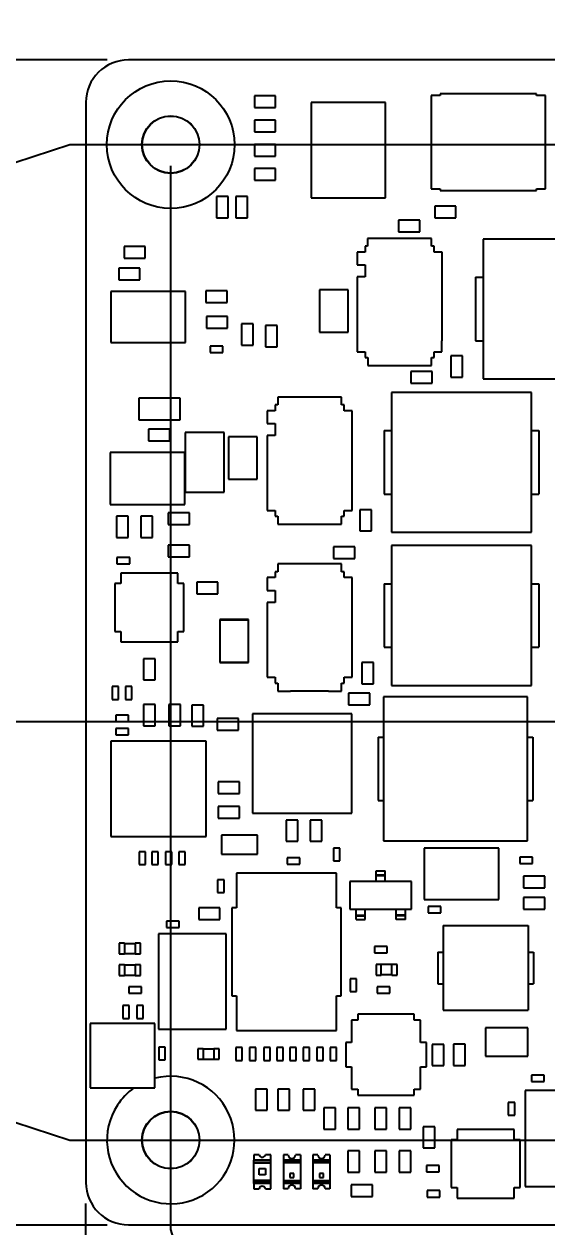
# Model space of a CAD drawing. Header units: millimetres. Extents: x 0 to 895, y 0 to 297.
# Drawn here: x 45.7 to 70.4, y 198.1 to 254.9 of the extents above; entities that cross this region are included whole.
import ezdxf

# ---------------------------------------------------------------- set-up
doc = ezdxf.new("R2010")
doc.units = ezdxf.units.MM
doc.layers.add('0-ADVANTECH-FORM', color=5, linetype='Continuous')
doc.styles.add('SLDTEXTSTYLE0', font='GOTHIC.TTF', dxfattribs={"width": 0.913})
doc.dimstyles.new('SLDDIMSTYLE0', dxfattribs={"dimtxt": 3.5, "dimasz": 3.302, "dimexe": 0, "dimexo": 0.0625, "dimgap": 0.875, "dimtad": 0, "dimtih": 1, "dimtoh": 1, "dimdec": 0, "dimrnd": 1e-09, "dimdsep": 46, "dimtxsty": 'SLDTEXTSTYLE0', "dimblk1": 'NONE', "dimblk2": 'NONE', "dimsah": 1, "dimcen": 0.09, "dimadec": 0, "dimazin": 2, "dimtfac": 1, "dimtdec": 0, "dimtofl": 0, "dimtmove": 0, "dimatfit": 3, "dimldrblk": 'NONE', "dimfxl": 1, "dimfrac": 2, "dimtolj": 1, "dimtzin": 12, "dimarcsym": 0})
doc.dimstyles.new('SLDDIMSTYLE1', dxfattribs={"dimtxt": 3.5, "dimasz": 3.302, "dimexe": 0, "dimexo": 0.0625, "dimgap": 0.875, "dimtad": 0, "dimtih": 1, "dimtoh": 1, "dimrnd": 1e-09, "dimzin": 12, "dimdsep": 46, "dimtxsty": 'SLDTEXTSTYLE0', "dimblk1": 'NONE', "dimblk2": 'NONE', "dimsah": 1, "dimcen": 0.09, "dimadec": 0, "dimazin": 3, "dimtfac": 1, "dimtofl": 0, "dimtmove": 0, "dimatfit": 3, "dimldrblk": 'NONE', "dimfxl": 1, "dimfrac": 2, "dimtolj": 1, "dimtzin": 12, "dimarcsym": 0})

# ---------------------------------------------------------------- blocks, each defined once
blk = doc.blocks.new('_D')
at = {"layer": '0-ADVANTECH-FORM', "transparency": 16777216}
for p, q in [((48.618, 197.976), (48.618, 199.204)), ((48.618, 192.976), (48.618, 197.976)), ((48.618, 192.976), (48.618, 187.976))]:
    blk.add_line(p, q, dxfattribs=at)
at = {"layer": '0-ADVANTECH-FORM', "transparency": 16777216, "insert": (46.926, 185.39), "char_height": 3.5, "attachment_point": 1, "rotation": 90, "style": 'SLDTEXTSTYLE0'}
blk.add_mtext('0', dxfattribs=at)
blk = doc.blocks.new('_NONE')
blk = doc.blocks.new('_D_1')
at = {"layer": '0-ADVANTECH-FORM', "transparency": 16777216}
for p, q in [((52.618, 197.976), (52.618, 248.204)), ((54.23, 192.976), (52.618, 197.976)), ((54.23, 192.976), (54.23, 187.976))]:
    blk.add_line(p, q, dxfattribs=at)
at = {"layer": '0-ADVANTECH-FORM', "transparency": 16777216, "insert": (52.538, 185.39), "char_height": 3.5, "attachment_point": 1, "rotation": 90, "style": 'SLDTEXTSTYLE0'}
blk.add_mtext('4', dxfattribs=at)
blk = doc.blocks.new('_D_2')
at = {"layer": '0-ADVANTECH-FORM', "transparency": 16777216}
blk.add_line((94.768, 208.458), (94.768, 187.976), dxfattribs=at)
at = {"layer": '0-ADVANTECH-FORM', "transparency": 16777216, "insert": (93.076, 176.339), "char_height": 3.5, "attachment_point": 1, "rotation": 90, "style": 'SLDTEXTSTYLE0'}
blk.add_mtext('46.15', dxfattribs=at)
blk = doc.blocks.new('_D_3')
at = {"layer": '0-ADVANTECH-FORM', "transparency": 16777216}
for p, q in [((128.618, 197.976), (128.618, 248.204)), ((127.007, 192.976), (128.618, 197.976)), ((127.007, 192.976), (127.007, 187.976))]:
    blk.add_line(p, q, dxfattribs=at)
at = {"layer": '0-ADVANTECH-FORM', "transparency": 16777216, "insert": (125.314, 182.804), "char_height": 3.5, "attachment_point": 1, "rotation": 90, "style": 'SLDTEXTSTYLE0'}
blk.add_mtext('80', dxfattribs=at)
blk = doc.blocks.new('_D_4')
at = {"layer": '0-ADVANTECH-FORM', "transparency": 16777216}
blk.add_line((132.618, 199.204), (132.618, 187.976), dxfattribs=at)
at = {"layer": '0-ADVANTECH-FORM', "transparency": 16777216, "insert": (130.926, 182.804), "char_height": 3.5, "attachment_point": 1, "rotation": 90, "style": 'SLDTEXTSTYLE0'}
blk.add_mtext('84', dxfattribs=at)
blk = doc.blocks.new('_D_5')
at = {"layer": '0-ADVANTECH-FORM', "transparency": 16777216}
for p, q in [((42.853, 198.204), (37.853, 198.204)), ((42.853, 198.204), (47.853, 198.204)), ((47.853, 198.204), (49.618, 198.204))]:
    blk.add_line(p, q, dxfattribs=at)
at = {"layer": '0-ADVANTECH-FORM', "transparency": 16777216, "insert": (35.267, 199.897), "char_height": 3.5, "attachment_point": 1, "style": 'SLDTEXTSTYLE0'}
blk.add_mtext('0', dxfattribs=at)
blk = doc.blocks.new('_D_6')
at = {"layer": '0-ADVANTECH-FORM', "transparency": 16777216}
for p, q in [((42.853, 203.816), (37.853, 203.816)), ((42.853, 203.816), (47.853, 202.204)), ((47.853, 202.204), (127.618, 202.204))]:
    blk.add_line(p, q, dxfattribs=at)
at = {"layer": '0-ADVANTECH-FORM', "transparency": 16777216, "insert": (35.267, 205.509), "char_height": 3.5, "attachment_point": 1, "style": 'SLDTEXTSTYLE0'}
blk.add_mtext('4', dxfattribs=at)
blk = doc.blocks.new('_D_7')
at = {"layer": '0-ADVANTECH-FORM', "transparency": 16777216}
blk.add_line((71.018, 221.958), (37.853, 221.958), dxfattribs=at)
at = {"layer": '0-ADVANTECH-FORM', "transparency": 16777216, "insert": (26.215, 223.651), "char_height": 3.5, "attachment_point": 1, "style": 'SLDTEXTSTYLE0'}
blk.add_mtext('23.75', dxfattribs=at)
blk = doc.blocks.new('_D_8')
at = {"layer": '0-ADVANTECH-FORM', "transparency": 16777216}
for p, q in [((42.853, 247.593), (47.853, 249.204)), ((47.853, 249.204), (127.618, 249.204)), ((42.853, 247.593), (37.853, 247.593))]:
    blk.add_line(p, q, dxfattribs=at)
at = {"layer": '0-ADVANTECH-FORM', "transparency": 16777216, "insert": (32.681, 249.285), "char_height": 3.5, "attachment_point": 1, "style": 'SLDTEXTSTYLE0'}
blk.add_mtext('51', dxfattribs=at)
blk = doc.blocks.new('_D_9')
at = {"layer": '0-ADVANTECH-FORM', "transparency": 16777216}
blk.add_line((49.618, 253.204), (37.853, 253.204), dxfattribs=at)
at = {"layer": '0-ADVANTECH-FORM', "transparency": 16777216, "insert": (32.681, 254.897), "char_height": 3.5, "attachment_point": 1, "style": 'SLDTEXTSTYLE0'}
blk.add_mtext('55', dxfattribs=at)

msp = doc.modelspace()

# ---------------------------------------------------------------- linework, layer by layer
at = {"color": 7, "linetype": 'Continuous', "lineweight": 25}
for p, q in [((130.618, 253.204), (50.618, 253.204)), ((48.618, 251.204), (48.618, 200.204)), ((56.563, 251.502), (56.563, 250.951)), ((57.563, 251.502), (56.563, 251.502)), ((57.563, 250.951), (57.563, 251.502)), ((59.25, 251.19), (59.25, 246.691)), ((62.75, 251.19), (59.25, 251.19)), ((62.75, 246.691), (62.75, 251.19)), ((64.902, 251.519), (64.902, 247.124)), ((65.327, 251.519), (64.902, 251.519)), ((69.881, 251.599), (65.327, 251.599)), ((65.327, 251.599), (65.327, 251.519)), ((69.881, 251.519), (69.881, 251.599)), ((70.307, 251.519), (69.881, 251.519)), ((70.307, 247.124), (70.307, 251.519)), ((56.563, 250.951), (57.563, 250.951)), ((56.563, 250.359), (56.563, 249.808)), ((57.563, 250.359), (56.563, 250.359)), ((57.563, 249.808), (57.563, 250.359)), ((56.563, 249.808), (57.563, 249.808)), ((57.563, 249.216), (56.563, 249.216)), ((56.563, 249.216), (56.563, 248.665)), ((57.563, 248.665), (57.563, 249.216)), ((56.563, 248.665), (57.563, 248.665)), ((56.563, 248.073), (56.563, 247.522)), ((57.563, 248.073), (56.563, 248.073)), ((57.563, 247.522), (57.563, 248.073)), ((56.563, 247.522), (57.563, 247.522)), ((64.902, 247.124), (65.327, 247.124)), ((65.327, 247.124), (65.327, 247.044)), ((69.881, 247.124), (70.307, 247.124)), ((69.881, 247.044), (69.881, 247.124)), ((54.782, 246.748), (54.782, 245.748)), ((55.332, 246.748), (54.782, 246.748)), ((55.332, 245.748), (55.332, 246.748)), ((55.696, 246.748), (55.696, 245.748)), ((56.246, 246.748), (55.696, 246.748)), ((56.246, 245.748), (56.246, 246.748)), ((59.25, 246.691), (62.75, 246.691)), ((65.327, 247.044), (69.881, 247.044)), ((65.072, 246.295), (65.072, 245.744)), ((66.072, 246.295), (65.072, 246.295)), ((66.072, 245.744), (66.072, 246.295)), ((54.782, 245.748), (55.332, 245.748)), ((55.696, 245.748), (56.246, 245.748)), ((64.371, 245.634), (63.37, 245.634)), ((63.37, 245.634), (63.37, 245.084)), ((64.371, 245.084), (64.371, 245.634)), ((65.072, 245.744), (66.072, 245.744)), ((63.37, 245.084), (64.371, 245.084)), ((50.416, 244.39), (50.416, 243.839)), ((51.417, 244.39), (50.416, 244.39)), ((51.417, 243.839), (51.417, 244.39)), ((61.786, 244.405), (61.786, 244.131)), ((61.909, 244.405), (61.786, 244.405)), ((61.909, 244.775), (61.909, 244.405)), ((64.918, 244.775), (61.909, 244.775)), ((64.918, 244.405), (64.918, 244.775)), ((65.04, 244.405), (64.918, 244.405)), ((65.04, 244.131), (65.04, 244.405)), ((67.352, 244.747), (67.352, 238.147)), ((73.952, 244.747), (67.352, 244.747)), ((50.416, 243.839), (51.417, 243.839)), ((61.41, 244.131), (61.41, 243.525)), ((61.786, 244.131), (61.41, 244.131)), ((65.417, 244.131), (65.04, 244.131)), ((65.417, 243.584), (65.417, 244.131)), ((51.163, 243.374), (50.162, 243.374)), ((50.162, 243.374), (50.162, 242.823)), ((51.163, 242.823), (51.163, 243.374)), ((61.41, 243.525), (61.786, 243.525)), ((61.786, 243.525), (61.786, 242.958)), ((65.418, 243.583), (65.417, 243.584)), ((65.417, 243.403), (65.418, 243.405)), ((65.417, 239.947), (65.417, 243.403)), ((65.418, 243.405), (65.418, 243.583)), ((50.162, 242.823), (51.163, 242.823)), ((61.41, 242.958), (61.41, 239.947)), ((61.786, 242.958), (61.41, 242.958)), ((67.002, 242.947), (67.352, 242.947)), ((67.002, 242.947), (67.002, 239.947)), ((49.792, 242.268), (49.792, 239.865)), ((53.31, 242.268), (49.792, 242.268)), ((53.31, 239.865), (53.31, 242.268)), ((54.277, 242.307), (54.277, 241.757)), ((55.277, 242.307), (54.277, 242.307)), ((55.277, 241.757), (55.277, 242.307)), ((59.64, 242.346), (59.64, 240.346)), ((60.989, 242.346), (59.64, 242.346)), ((60.989, 240.346), (60.989, 242.346)), ((54.277, 241.757), (55.277, 241.757)), ((54.302, 241.088), (54.302, 240.537)), ((55.303, 241.088), (54.302, 241.088)), ((55.303, 240.537), (55.303, 241.088)), ((54.302, 240.537), (55.303, 240.537)), ((56.503, 240.736), (55.952, 240.736)), ((55.952, 240.736), (55.952, 239.736)), ((56.503, 239.736), (56.503, 240.736)), ((57.646, 240.66), (57.095, 240.66)), ((57.095, 240.66), (57.095, 239.66)), ((57.646, 239.66), (57.646, 240.66)), ((59.64, 240.346), (60.989, 240.346)), ((49.792, 239.865), (53.31, 239.865)), ((54.477, 239.693), (54.477, 239.392)), ((55.077, 239.693), (54.477, 239.693)), ((55.077, 239.392), (55.077, 239.693)), ((55.952, 239.736), (56.503, 239.736)), ((61.41, 239.947), (61.41, 239.947)), ((61.41, 239.947), (61.41, 239.424)), ((65.416, 239.947), (65.417, 239.947)), ((65.416, 239.424), (65.416, 239.947)), ((67.002, 239.947), (67.352, 239.947)), ((54.477, 239.392), (55.077, 239.392)), ((57.095, 239.66), (57.646, 239.66)), ((61.41, 239.424), (61.786, 239.424)), ((61.786, 239.424), (61.786, 239.151)), ((61.786, 239.151), (61.91, 239.151)), ((61.91, 239.151), (61.91, 238.774)), ((64.916, 239.151), (65.04, 239.151)), ((64.916, 238.774), (64.916, 239.151)), ((65.04, 239.424), (65.416, 239.424)), ((65.04, 239.151), (65.04, 239.424)), ((65.831, 239.23), (65.831, 238.23)), ((66.381, 239.23), (65.831, 239.23)), ((66.381, 238.23), (66.381, 239.23)), ((61.91, 238.774), (62.517, 238.774)), ((62.517, 238.774), (62.517, 238.78)), ((62.517, 238.78), (64.31, 238.78)), ((64.31, 238.78), (64.31, 238.774)), ((64.31, 238.774), (64.916, 238.774)), ((64.955, 238.497), (63.954, 238.497)), ((63.954, 238.497), (63.954, 237.947)), ((64.955, 237.947), (64.955, 238.497)), ((65.831, 238.23), (66.381, 238.23)), ((67.352, 238.147), (73.952, 238.147)), ((63.034, 237.508), (63.034, 230.908)), ((69.634, 237.508), (63.034, 237.508)), ((63.954, 237.947), (64.955, 237.947)), ((69.634, 230.908), (69.634, 237.508)), ((51.107, 237.231), (51.107, 236.215)), ((53.063, 237.231), (51.107, 237.231)), ((53.063, 236.215), (53.063, 237.231)), ((57.667, 236.912), (57.544, 236.912)), ((57.544, 236.912), (57.544, 236.638)), ((57.667, 237.282), (57.667, 236.912)), ((60.676, 237.282), (57.667, 237.282)), ((60.676, 236.912), (60.676, 237.282)), ((60.799, 236.912), (60.676, 236.912)), ((60.799, 236.638), (60.799, 236.912)), ((57.544, 236.638), (57.168, 236.638)), ((57.168, 236.638), (57.168, 236.032)), ((61.175, 236.638), (60.799, 236.638)), ((61.175, 236.091), (61.175, 236.638)), ((51.107, 236.215), (53.063, 236.215)), ((51.575, 235.776), (51.575, 235.226)), ((52.575, 235.776), (51.575, 235.776)), ((52.575, 235.226), (52.575, 235.776)), ((57.168, 236.032), (57.544, 236.032)), ((57.544, 236.032), (57.544, 235.465)), ((61.177, 236.09), (61.175, 236.091)), ((61.175, 235.91), (61.177, 235.912)), ((61.175, 232.454), (61.175, 235.91)), ((61.177, 235.912), (61.177, 236.09)), ((62.684, 235.708), (62.684, 232.708)), ((62.684, 235.708), (63.034, 235.708)), ((69.634, 235.708), (69.984, 235.708)), ((69.984, 235.708), (69.984, 232.708)), ((51.575, 235.226), (52.575, 235.226)), ((55.146, 235.618), (53.291, 235.618)), ((53.291, 235.618), (53.291, 232.799)), ((55.146, 232.799), (55.146, 235.618)), ((55.347, 235.412), (55.347, 233.412)), ((56.697, 235.412), (55.347, 235.412)), ((56.697, 233.412), (56.697, 235.412)), ((57.168, 235.465), (57.168, 232.454)), ((57.544, 235.465), (57.168, 235.465)), ((53.29, 234.674), (49.763, 234.674)), ((49.763, 234.674), (49.763, 232.219)), ((53.29, 232.219), (53.29, 234.674)), ((55.347, 233.412), (56.697, 233.412)), ((53.291, 232.799), (55.146, 232.799)), ((57.168, 232.454), (57.168, 232.454)), ((57.168, 232.454), (57.168, 231.931)), ((61.174, 232.454), (61.175, 232.454)), ((61.174, 231.931), (61.174, 232.454)), ((62.684, 232.708), (63.034, 232.708)), ((69.634, 232.708), (69.984, 232.708)), ((49.763, 232.219), (53.29, 232.219)), ((53.499, 231.817), (52.499, 231.817)), ((52.499, 231.817), (52.499, 231.266)), ((53.499, 231.266), (53.499, 231.817)), ((57.168, 231.931), (57.544, 231.931)), ((57.544, 231.931), (57.544, 231.658)), ((60.799, 231.931), (61.174, 231.931)), ((60.799, 231.658), (60.799, 231.931)), ((62.088, 231.965), (61.538, 231.965)), ((61.538, 231.965), (61.538, 230.965)), ((62.088, 230.965), (62.088, 231.965)), ((50.057, 231.661), (50.057, 230.66)), ((50.607, 231.661), (50.057, 231.661)), ((50.607, 230.66), (50.607, 231.661)), ((51.75, 231.661), (51.2, 231.661)), ((51.2, 231.661), (51.2, 230.66)), ((51.75, 230.66), (51.75, 231.661)), ((52.499, 231.266), (53.499, 231.266)), ((57.544, 231.658), (57.669, 231.658)), ((57.669, 231.658), (57.669, 231.281)), ((57.669, 231.281), (58.275, 231.281)), ((58.275, 231.281), (58.275, 231.287)), ((58.275, 231.287), (60.068, 231.287)), ((60.068, 231.287), (60.068, 231.281)), ((60.068, 231.281), (60.674, 231.281)), ((60.674, 231.658), (60.799, 231.658)), ((60.674, 231.281), (60.674, 231.658)), ((50.057, 230.66), (50.607, 230.66)), ((51.2, 230.66), (51.75, 230.66)), ((61.538, 230.965), (62.088, 230.965)), ((63.034, 230.908), (69.634, 230.908)), ((53.499, 230.293), (52.499, 230.293)), ((52.499, 230.293), (52.499, 229.742)), ((53.499, 229.742), (53.499, 230.293)), ((60.297, 230.216), (60.297, 229.666)), ((61.297, 230.216), (60.297, 230.216)), ((61.297, 229.666), (61.297, 230.216)), ((63.034, 230.269), (63.034, 223.669)), ((69.634, 230.269), (63.034, 230.269)), ((69.634, 223.669), (69.634, 230.269)), ((50.68, 229.713), (50.081, 229.713)), ((50.081, 229.713), (50.081, 229.413)), ((50.68, 229.413), (50.68, 229.713)), ((52.499, 229.742), (53.499, 229.742)), ((60.297, 229.666), (61.297, 229.666)), ((50.081, 229.413), (50.68, 229.413)), ((52.945, 228.971), (50.259, 228.971)), ((50.259, 228.971), (50.259, 228.477)), ((52.945, 228.477), (52.945, 228.971)), ((57.544, 229.038), (57.544, 228.764)), ((57.667, 229.038), (57.544, 229.038)), ((60.676, 229.408), (57.667, 229.408)), ((57.667, 229.408), (57.667, 229.038)), ((60.676, 229.038), (60.676, 229.408)), ((60.799, 229.038), (60.676, 229.038)), ((60.799, 228.764), (60.799, 229.038)), ((50.259, 228.477), (49.975, 228.477)), ((49.975, 228.477), (49.975, 226.223)), ((53.229, 228.477), (52.945, 228.477)), ((53.229, 226.223), (53.229, 228.477)), ((53.845, 228.54), (53.845, 227.99)), ((54.846, 228.54), (53.845, 228.54)), ((54.846, 227.99), (54.846, 228.54)), ((57.168, 228.764), (57.168, 228.158)), ((57.544, 228.764), (57.168, 228.764)), ((61.175, 228.764), (60.799, 228.764)), ((61.175, 228.217), (61.175, 228.764)), ((62.684, 228.469), (63.034, 228.469)), ((62.684, 228.469), (62.684, 225.469)), ((69.634, 228.469), (69.984, 228.469)), ((69.984, 228.469), (69.984, 225.469)), ((53.845, 227.99), (54.846, 227.99)), ((57.168, 228.158), (57.544, 228.158)), ((57.544, 228.158), (57.544, 227.591)), ((61.177, 228.216), (61.175, 228.217)), ((61.175, 228.036), (61.177, 228.038)), ((61.175, 224.58), (61.175, 228.036)), ((61.177, 228.038), (61.177, 228.216)), ((57.168, 227.591), (57.168, 224.58)), ((57.544, 227.591), (57.168, 227.591)), ((54.941, 226.776), (54.941, 224.776)), ((56.29, 226.776), (54.941, 226.776)), ((56.29, 226.75), (54.941, 226.75)), ((54.941, 226.75), (54.941, 224.75)), ((56.29, 224.776), (56.29, 226.776)), ((56.29, 224.75), (56.29, 226.75)), ((49.975, 226.223), (50.259, 226.223)), ((50.259, 226.223), (50.259, 225.729)), ((52.945, 226.223), (53.229, 226.223)), ((52.945, 225.729), (52.945, 226.223)), ((50.259, 225.729), (52.945, 225.729)), ((51.327, 224.93), (51.327, 223.929)), ((51.877, 224.93), (51.327, 224.93)), ((51.877, 223.929), (51.877, 224.93)), ((62.684, 225.469), (63.034, 225.469)), ((69.634, 225.469), (69.984, 225.469)), ((54.941, 224.776), (56.29, 224.776)), ((54.941, 224.75), (56.29, 224.75)), ((57.168, 224.58), (57.168, 224.58)), ((57.168, 224.58), (57.168, 224.057)), ((61.174, 224.58), (61.175, 224.58)), ((61.174, 224.057), (61.174, 224.58)), ((62.19, 224.752), (61.64, 224.752)), ((61.64, 224.752), (61.64, 223.752)), ((62.19, 223.752), (62.19, 224.752)), ((51.327, 223.929), (51.877, 223.929)), ((57.168, 224.057), (57.544, 224.057)), ((57.544, 224.057), (57.544, 223.784)), ((57.544, 223.784), (57.669, 223.784)), ((57.669, 223.784), (57.669, 223.407)), ((60.674, 223.407), (60.674, 223.784)), ((60.674, 223.784), (60.799, 223.784)), ((60.799, 223.784), (60.799, 224.057)), ((60.799, 224.057), (61.174, 224.057)), ((50.152, 223.612), (49.852, 223.612)), ((49.852, 223.612), (49.852, 223.012)), ((50.152, 223.012), (50.152, 223.612)), ((50.787, 223.612), (50.487, 223.612)), ((50.487, 223.612), (50.487, 223.012)), ((50.787, 223.012), (50.787, 223.612)), ((57.669, 223.407), (58.275, 223.407)), ((58.275, 223.413), (60.068, 223.413)), ((58.275, 223.407), (58.275, 223.413)), ((60.068, 223.413), (60.068, 223.407)), ((60.068, 223.407), (60.674, 223.407)), ((61.008, 223.308), (61.008, 222.757)), ((62.008, 223.308), (61.008, 223.308)), ((61.64, 223.752), (62.19, 223.752)), ((62.008, 222.757), (62.008, 223.308)), ((63.034, 223.669), (69.634, 223.669)), ((49.852, 223.012), (50.152, 223.012)), ((50.487, 223.012), (50.787, 223.012)), ((51.327, 222.771), (51.327, 221.77)), ((51.877, 222.771), (51.327, 222.771)), ((51.877, 221.77), (51.877, 222.771)), ((52.521, 222.771), (52.521, 221.77)), ((53.071, 222.771), (52.521, 222.771)), ((53.071, 221.77), (53.071, 222.771)), ((53.613, 222.745), (53.613, 221.745)), ((54.163, 222.745), (53.613, 222.745)), ((54.163, 221.745), (54.163, 222.745)), ((61.008, 222.757), (62.008, 222.757)), ((62.655, 223.13), (62.655, 216.33)), ((69.455, 223.13), (62.655, 223.13)), ((69.455, 216.33), (69.455, 223.13)), ((50.032, 222.268), (50.032, 221.968)), ((50.632, 222.268), (50.032, 222.268)), ((50.632, 221.968), (50.632, 222.268)), ((54.811, 222.114), (54.811, 221.564)), ((55.811, 222.114), (54.811, 222.114)), ((55.811, 221.564), (55.811, 222.114)), ((56.474, 222.326), (56.474, 217.643)), ((61.158, 222.326), (56.474, 222.326)), ((61.158, 217.643), (61.158, 222.326)), ((50.032, 221.968), (50.632, 221.968)), ((50.032, 221.633), (50.032, 221.333)), ((50.632, 221.633), (50.032, 221.633)), ((50.632, 221.333), (50.632, 221.633)), ((51.327, 221.77), (51.877, 221.77)), ((52.521, 221.77), (53.071, 221.77)), ((53.613, 221.745), (54.163, 221.745)), ((54.811, 221.564), (55.811, 221.564)), ((54.282, 221.039), (49.786, 221.039)), ((49.786, 221.039), (49.786, 216.543)), ((50.032, 221.333), (50.632, 221.333)), ((54.282, 216.543), (54.282, 221.039)), ((62.405, 221.23), (62.655, 221.23)), ((62.405, 221.23), (62.405, 218.23)), ((69.455, 221.23), (69.705, 221.23)), ((69.705, 221.23), (69.705, 218.23)), ((55.862, 219.117), (54.861, 219.117)), ((54.861, 219.117), (54.861, 218.566)), ((55.862, 218.566), (55.862, 219.117)), ((54.861, 218.566), (55.862, 218.566)), ((62.405, 218.23), (62.655, 218.23)), ((69.455, 218.23), (69.705, 218.23)), ((54.861, 217.948), (54.861, 217.398)), ((55.862, 217.948), (54.861, 217.948)), ((55.862, 217.398), (55.862, 217.948)), ((56.474, 217.643), (61.158, 217.643)), ((54.861, 217.398), (55.862, 217.398)), ((58.058, 217.31), (58.058, 216.309)), ((58.608, 217.31), (58.058, 217.31)), ((58.608, 216.309), (58.608, 217.31)), ((59.201, 217.31), (59.201, 216.309)), ((59.751, 217.31), (59.201, 217.31)), ((59.751, 216.309), (59.751, 217.31)), ((49.786, 216.543), (54.282, 216.543)), ((55.02, 216.599), (55.02, 215.699)), ((56.719, 216.599), (55.02, 216.599)), ((56.719, 215.699), (56.719, 216.599)), ((58.058, 216.309), (58.608, 216.309)), ((59.201, 216.309), (59.751, 216.309)), ((60.291, 215.992), (60.291, 215.392)), ((60.592, 215.992), (60.291, 215.992)), ((60.592, 215.392), (60.592, 215.992)), ((62.655, 216.33), (69.455, 216.33)), ((68.093, 215.994), (64.575, 215.994)), ((64.575, 215.994), (64.575, 213.561)), ((68.093, 213.561), (68.093, 215.994)), ((51.122, 215.814), (51.122, 215.214)), ((51.422, 215.814), (51.122, 215.814)), ((51.422, 215.214), (51.422, 215.814)), ((52.032, 215.814), (51.732, 215.814)), ((51.732, 215.814), (51.732, 215.214)), ((52.032, 215.214), (52.032, 215.814)), ((52.667, 215.814), (52.367, 215.814)), ((52.367, 215.814), (52.367, 215.214)), ((52.667, 215.214), (52.667, 215.814)), ((53.302, 215.814), (53.002, 215.814)), ((53.002, 215.814), (53.002, 215.214)), ((53.302, 215.214), (53.302, 215.814)), ((55.02, 215.699), (56.719, 215.699)), ((58.109, 215.537), (58.109, 215.237)), ((58.709, 215.537), (58.109, 215.537)), ((58.709, 215.237), (58.709, 215.537)), ((60.291, 215.392), (60.592, 215.392)), ((69.082, 215.563), (69.082, 215.262)), ((69.682, 215.563), (69.082, 215.563)), ((69.082, 215.262), (69.682, 215.262)), ((69.682, 215.262), (69.682, 215.563)), ((51.122, 215.214), (51.422, 215.214)), ((51.732, 215.214), (52.032, 215.214)), ((52.367, 215.214), (52.667, 215.214)), ((53.002, 215.214), (53.302, 215.214)), ((55.717, 214.807), (55.717, 213.171)), ((60.441, 214.807), (55.717, 214.807)), ((58.109, 215.237), (58.709, 215.237)), ((60.441, 213.171), (60.441, 214.807)), ((62.309, 214.911), (62.739, 214.911)), ((62.309, 214.724), (62.309, 214.911)), ((62.309, 214.724), (62.739, 214.724)), ((62.309, 214.695), (62.309, 214.724)), ((62.309, 214.411), (62.309, 214.695)), ((62.309, 214.695), (62.739, 214.695)), ((62.739, 214.724), (62.739, 214.911)), ((62.739, 214.695), (62.739, 214.724)), ((62.739, 214.411), (62.739, 214.695)), ((55.131, 214.493), (54.83, 214.493)), ((54.83, 214.493), (54.83, 213.893)), ((55.131, 213.893), (55.131, 214.493)), ((63.974, 214.411), (61.074, 214.411)), ((61.074, 214.411), (61.074, 213.111)), ((63.974, 213.111), (63.974, 214.411)), ((69.263, 214.672), (69.263, 214.121)), ((70.263, 214.672), (69.263, 214.672)), ((69.263, 214.121), (70.263, 214.121)), ((70.263, 214.121), (70.263, 214.672)), ((54.83, 213.893), (55.131, 213.893)), ((64.575, 213.561), (68.093, 213.561)), ((69.263, 213.656), (69.263, 213.105)), ((70.263, 213.656), (69.263, 213.656)), ((70.263, 213.105), (70.263, 213.656)), ((53.942, 213.175), (53.942, 212.625)), ((54.942, 213.175), (53.942, 213.175)), ((54.942, 212.625), (54.942, 213.175)), ((55.502, 213.171), (55.502, 209.017)), ((55.717, 213.171), (55.502, 213.171)), ((60.656, 213.171), (60.441, 213.171)), ((60.656, 209.017), (60.656, 213.171)), ((61.074, 213.111), (63.974, 213.111)), ((61.359, 212.828), (61.359, 213.111)), ((61.789, 212.828), (61.789, 213.111)), ((63.259, 212.828), (63.259, 213.111)), ((63.689, 212.828), (63.689, 213.111)), ((64.764, 213.226), (64.764, 212.926)), ((65.364, 213.226), (64.764, 213.226)), ((65.364, 212.926), (65.364, 213.226)), ((69.263, 213.105), (70.263, 213.105)), ((52.42, 212.54), (52.42, 212.24)), ((53.02, 212.54), (52.42, 212.54)), ((53.02, 212.24), (53.02, 212.54)), ((53.942, 212.625), (54.942, 212.625)), ((61.359, 212.828), (61.789, 212.828)), ((61.359, 212.799), (61.359, 212.828)), ((61.359, 212.799), (61.789, 212.799)), ((61.359, 212.611), (61.359, 212.799)), ((61.359, 212.611), (61.789, 212.611)), ((61.789, 212.799), (61.789, 212.828)), ((61.789, 212.611), (61.789, 212.799)), ((63.689, 212.828), (63.259, 212.828)), ((63.259, 212.799), (63.259, 212.828)), ((63.689, 212.799), (63.259, 212.799)), ((63.259, 212.611), (63.259, 212.799)), ((63.689, 212.611), (63.259, 212.611)), ((63.689, 212.799), (63.689, 212.828)), ((63.689, 212.611), (63.689, 212.799)), ((64.764, 212.926), (65.364, 212.926)), ((52.034, 211.948), (52.034, 207.447)), ((55.234, 211.948), (52.034, 211.948)), ((52.42, 212.24), (53.02, 212.24)), ((55.234, 207.447), (55.234, 211.948)), ((65.477, 212.332), (65.477, 208.332)), ((65.477, 212.332), (69.477, 212.332)), ((69.477, 212.332), (69.477, 208.332)), ((50.188, 211.497), (50.188, 210.997)), ((50.438, 211.497), (50.188, 211.497)), ((50.438, 211.497), (50.438, 210.997)), ((50.438, 211.487), (50.938, 211.487)), ((51.188, 211.497), (50.938, 211.497)), ((50.938, 211.497), (50.938, 210.997)), ((51.188, 210.997), (51.188, 211.497)), ((62.824, 211.346), (62.224, 211.346)), ((62.224, 211.346), (62.224, 211.046)), ((62.824, 211.046), (62.824, 211.346)), ((50.188, 210.997), (50.438, 210.997)), ((50.438, 211.007), (50.938, 211.007)), ((50.938, 210.997), (51.188, 210.997)), ((62.224, 211.046), (62.824, 211.046)), ((65.227, 211.082), (65.477, 211.082)), ((65.227, 211.082), (65.227, 209.582)), ((69.477, 211.082), (69.727, 211.082)), ((69.727, 211.082), (69.727, 209.582)), ((50.438, 210.481), (50.188, 210.481)), ((50.188, 210.481), (50.188, 209.981)), ((50.438, 210.481), (50.438, 209.981)), ((50.438, 210.471), (50.938, 210.471)), ((51.188, 210.481), (50.938, 210.481)), ((50.938, 210.481), (50.938, 209.981)), ((51.188, 209.981), (51.188, 210.481)), ((62.304, 210.496), (62.304, 209.996)), ((62.554, 210.496), (62.304, 210.496)), ((62.554, 209.996), (62.554, 210.496)), ((63.054, 210.486), (62.554, 210.486)), ((63.304, 210.496), (63.054, 210.496)), ((63.054, 209.996), (63.054, 210.496)), ((63.304, 209.996), (63.304, 210.496)), ((50.188, 209.981), (50.438, 209.981)), ((50.438, 209.991), (50.938, 209.991)), ((50.938, 209.981), (51.188, 209.981)), ((61.079, 209.82), (61.079, 209.22)), ((61.379, 209.82), (61.079, 209.82)), ((61.379, 209.22), (61.379, 209.82)), ((62.304, 209.996), (62.554, 209.996)), ((63.054, 210.006), (62.554, 210.006)), ((63.054, 209.996), (63.304, 209.996)), ((65.227, 209.582), (65.477, 209.582)), ((69.477, 209.582), (69.727, 209.582)), ((50.642, 209.441), (50.642, 209.141)), ((51.242, 209.441), (50.642, 209.441)), ((50.642, 209.141), (51.242, 209.141)), ((51.242, 209.141), (51.242, 209.441)), ((55.502, 209.017), (55.717, 209.017)), ((55.717, 209.017), (55.717, 207.382)), ((60.441, 209.017), (60.656, 209.017)), ((60.441, 207.382), (60.441, 209.017)), ((61.079, 209.22), (61.379, 209.22)), ((62.351, 209.441), (62.351, 209.141)), ((62.951, 209.441), (62.351, 209.441)), ((62.351, 209.141), (62.951, 209.141)), ((62.951, 209.141), (62.951, 209.441)), ((50.36, 208.55), (50.36, 207.95)), ((50.66, 208.55), (50.36, 208.55)), ((50.66, 207.95), (50.66, 208.55)), ((51.321, 208.55), (51.02, 208.55)), ((51.02, 208.55), (51.02, 207.95)), ((51.321, 207.95), (51.321, 208.55)), ((50.36, 207.95), (50.66, 207.95)), ((51.02, 207.95), (51.321, 207.95)), ((64.106, 208.143), (61.445, 208.143)), ((61.445, 208.143), (61.445, 207.863)), ((64.106, 207.863), (64.106, 208.143)), ((65.477, 208.332), (69.477, 208.332)), ((48.821, 207.713), (48.821, 204.665)), ((51.869, 207.713), (48.821, 207.713)), ((51.869, 204.665), (51.869, 207.713)), ((52.034, 207.447), (55.234, 207.447)), ((55.717, 207.382), (60.441, 207.382)), ((61.149, 207.863), (61.149, 206.814)), ((61.445, 207.863), (61.149, 207.863)), ((64.403, 207.863), (64.106, 207.863)), ((64.403, 206.814), (64.403, 207.863)), ((69.465, 207.51), (67.465, 207.51)), ((67.465, 207.51), (67.465, 206.16)), ((69.465, 206.16), (69.465, 207.51)), ((60.872, 206.814), (60.872, 205.657)), ((61.149, 206.814), (60.872, 206.814)), ((64.679, 206.814), (64.403, 206.814)), ((64.679, 205.657), (64.679, 206.814)), ((52.062, 206.594), (52.062, 205.994)), ((52.362, 206.594), (52.062, 206.594)), ((52.362, 205.994), (52.362, 206.594)), ((53.896, 206.518), (53.896, 206.018)), ((54.146, 206.518), (53.896, 206.518)), ((54.146, 206.518), (54.146, 206.018)), ((54.146, 206.508), (54.646, 206.508)), ((54.896, 206.518), (54.646, 206.518)), ((54.646, 206.518), (54.646, 206.018)), ((54.896, 206.018), (54.896, 206.518)), ((55.694, 206.568), (55.694, 205.968)), ((55.994, 206.568), (55.694, 206.568)), ((55.994, 205.968), (55.994, 206.568)), ((56.329, 206.568), (56.329, 205.968)), ((56.629, 206.568), (56.329, 206.568)), ((56.629, 205.968), (56.629, 206.568)), ((57.315, 206.568), (57.015, 206.568)), ((57.015, 206.568), (57.015, 205.968)), ((57.315, 205.968), (57.315, 206.568)), ((57.925, 206.568), (57.624, 206.568)), ((57.624, 206.568), (57.624, 205.968)), ((57.925, 205.968), (57.925, 206.568)), ((58.534, 206.568), (58.234, 206.568)), ((58.234, 206.568), (58.234, 205.968)), ((58.534, 205.968), (58.534, 206.568)), ((58.869, 206.568), (58.869, 205.968)), ((59.169, 206.568), (58.869, 206.568)), ((59.169, 205.968), (59.169, 206.568)), ((59.504, 206.568), (59.504, 205.968)), ((59.804, 206.568), (59.504, 206.568)), ((59.804, 205.968), (59.804, 206.568)), ((60.139, 206.568), (60.139, 205.968)), ((60.439, 206.568), (60.139, 206.568)), ((60.439, 205.968), (60.439, 206.568)), ((64.954, 206.72), (64.954, 205.72)), ((65.504, 206.72), (64.954, 206.72)), ((65.504, 205.72), (65.504, 206.72)), ((66.515, 206.725), (65.965, 206.725)), ((65.965, 206.725), (65.965, 205.725)), ((66.515, 205.725), (66.515, 206.725)), ((52.062, 205.994), (52.362, 205.994)), ((53.896, 206.018), (54.146, 206.018)), ((54.146, 206.028), (54.646, 206.028)), ((54.646, 206.018), (54.896, 206.018)), ((55.694, 205.968), (55.994, 205.968)), ((56.329, 205.968), (56.629, 205.968)), ((57.015, 205.968), (57.315, 205.968)), ((57.624, 205.968), (57.925, 205.968)), ((58.234, 205.968), (58.534, 205.968)), ((58.869, 205.968), (59.169, 205.968)), ((59.504, 205.968), (59.804, 205.968)), ((60.139, 205.968), (60.439, 205.968)), ((60.872, 205.657), (61.149, 205.657)), ((61.149, 205.657), (61.149, 204.608)), ((64.403, 205.657), (64.679, 205.657)), ((64.403, 204.608), (64.403, 205.657)), ((64.954, 205.72), (65.504, 205.72)), ((65.965, 205.725), (66.515, 205.725)), ((67.465, 206.16), (69.465, 206.16)), ((69.641, 205.276), (69.641, 204.975)), ((70.241, 205.276), (69.641, 205.276)), ((70.241, 204.975), (70.241, 205.276)), ((48.821, 204.665), (51.869, 204.665)), ((56.61, 204.61), (56.61, 203.609)), ((57.161, 204.61), (56.61, 204.61)), ((57.161, 203.609), (57.161, 204.61)), ((57.677, 204.61), (57.677, 203.609)), ((58.227, 204.61), (57.677, 204.61)), ((58.227, 203.609), (58.227, 204.61)), ((58.871, 204.61), (58.871, 203.609)), ((59.421, 204.61), (58.871, 204.61)), ((59.421, 203.609), (59.421, 204.61)), ((61.149, 204.608), (61.445, 204.608)), ((61.445, 204.608), (61.445, 204.327)), ((64.106, 204.608), (64.403, 204.608)), ((64.106, 204.327), (64.106, 204.608)), ((69.348, 204.544), (69.348, 200.017)), ((71.702, 204.544), (69.348, 204.544)), ((69.641, 204.975), (70.241, 204.975)), ((61.445, 204.327), (64.106, 204.327)), ((68.847, 203.978), (68.546, 203.978)), ((68.546, 203.978), (68.546, 203.378)), ((68.847, 203.378), (68.847, 203.978)), ((56.61, 203.609), (57.161, 203.609)), ((57.677, 203.609), (58.227, 203.609)), ((58.871, 203.609), (59.421, 203.609)), ((59.836, 203.721), (59.836, 202.72)), ((60.386, 203.721), (59.836, 203.721)), ((60.386, 202.72), (60.386, 203.721)), ((60.979, 203.721), (60.979, 202.72)), ((61.529, 203.721), (60.979, 203.721)), ((61.529, 202.72), (61.529, 203.721)), ((62.799, 203.721), (62.249, 203.721)), ((62.249, 203.721), (62.249, 202.72)), ((62.799, 202.72), (62.799, 203.721)), ((63.392, 203.721), (63.392, 202.72)), ((63.942, 203.721), (63.392, 203.721)), ((63.942, 202.72), (63.942, 203.721)), ((68.546, 203.378), (68.847, 203.378)), ((64.535, 202.832), (64.535, 201.831)), ((65.085, 202.832), (64.535, 202.832)), ((65.085, 201.831), (65.085, 202.832)), ((59.836, 202.72), (60.386, 202.72)), ((60.979, 202.72), (61.529, 202.72)), ((62.249, 202.72), (62.799, 202.72)), ((63.392, 202.72), (63.942, 202.72)), ((65.85, 202.214), (65.85, 199.96)), ((66.134, 202.214), (65.85, 202.214)), ((68.82, 202.708), (66.134, 202.708)), ((66.134, 202.708), (66.134, 202.214)), ((68.82, 202.214), (68.82, 202.708)), ((69.104, 202.214), (68.82, 202.214)), ((69.104, 199.96), (69.104, 202.214)), ((60.979, 201.689), (60.979, 200.688)), ((61.529, 201.689), (60.979, 201.689)), ((61.529, 200.688), (61.529, 201.689)), ((62.249, 201.689), (62.249, 200.688)), ((62.799, 201.689), (62.249, 201.689)), ((62.799, 200.688), (62.799, 201.689)), ((63.392, 201.689), (63.392, 200.688)), ((63.942, 201.689), (63.392, 201.689)), ((63.942, 200.688), (63.942, 201.689)), ((64.535, 201.831), (65.085, 201.831)), ((56.786, 201.506), (56.536, 201.506)), ((56.536, 201.506), (56.536, 201.256)), ((57.336, 201.256), (56.536, 201.256)), ((56.536, 201.218), (56.536, 201.256)), ((57.336, 201.218), (56.536, 201.218)), ((56.536, 201.119), (56.536, 201.218)), ((57.336, 201.119), (56.536, 201.119)), ((56.536, 200.293), (56.536, 201.119)), ((57.336, 201.506), (57.086, 201.506)), ((57.336, 201.256), (57.336, 201.506)), ((57.336, 201.218), (57.336, 201.256)), ((57.336, 201.119), (57.336, 201.218)), ((57.336, 200.293), (57.336, 201.119)), ((58.158, 201.506), (57.933, 201.506)), ((57.933, 201.506), (57.933, 201.256)), ((58.733, 201.256), (57.933, 201.256)), ((57.933, 201.256), (57.933, 201.231)), ((58.733, 201.231), (57.933, 201.231)), ((57.933, 201.231), (57.933, 201.132)), ((58.733, 201.132), (57.933, 201.132)), ((57.933, 201.132), (57.933, 200.28)), ((58.733, 201.506), (58.508, 201.506)), ((58.733, 201.506), (58.733, 201.256)), ((58.733, 201.256), (58.733, 201.231)), ((58.733, 201.231), (58.733, 201.132)), ((58.733, 201.132), (58.733, 200.28)), ((59.555, 201.506), (59.33, 201.506)), ((59.33, 201.506), (59.33, 201.256)), ((60.13, 201.256), (59.33, 201.256)), ((59.33, 201.256), (59.33, 201.231)), ((60.13, 201.231), (59.33, 201.231)), ((59.33, 201.231), (59.33, 201.132)), ((60.13, 201.132), (59.33, 201.132)), ((59.33, 201.132), (59.33, 200.28)), ((60.13, 201.506), (59.905, 201.506)), ((60.13, 201.506), (60.13, 201.256)), ((60.13, 201.256), (60.13, 201.231)), ((60.13, 201.231), (60.13, 201.132)), ((60.13, 201.132), (60.13, 200.28)), ((56.786, 200.556), (56.786, 200.856)), ((56.786, 200.856), (57.086, 200.856)), ((57.086, 200.556), (56.786, 200.556)), ((57.086, 200.856), (57.086, 200.556)), ((58.433, 200.631), (58.233, 200.631)), ((58.233, 200.631), (58.233, 200.431)), ((58.433, 200.431), (58.433, 200.631)), ((59.83, 200.631), (59.63, 200.631)), ((59.63, 200.631), (59.63, 200.431)), ((59.83, 200.431), (59.83, 200.631)), ((60.979, 200.688), (61.529, 200.688)), ((62.249, 200.688), (62.799, 200.688)), ((63.392, 200.688), (63.942, 200.688)), ((64.688, 201.008), (64.688, 200.708)), ((65.288, 201.008), (64.688, 201.008)), ((64.688, 200.708), (65.288, 200.708)), ((65.288, 200.708), (65.288, 201.008)), ((57.336, 200.293), (56.536, 200.293)), ((56.536, 200.193), (56.536, 200.293)), ((57.336, 200.193), (56.536, 200.193)), ((56.536, 200.156), (56.536, 200.193)), ((57.336, 200.156), (56.536, 200.156)), ((56.536, 200.156), (56.536, 199.906)), ((57.336, 200.193), (57.336, 200.293)), ((57.336, 200.156), (57.336, 200.193)), ((57.336, 199.906), (57.336, 200.156)), ((58.733, 200.28), (57.933, 200.28)), ((57.933, 200.28), (57.933, 200.18)), ((58.733, 200.18), (57.933, 200.18)), ((57.933, 200.18), (57.933, 200.156)), ((58.733, 200.156), (57.933, 200.156)), ((57.933, 200.156), (57.933, 199.906)), ((58.233, 200.431), (58.433, 200.431)), ((58.733, 200.28), (58.733, 200.18)), ((58.733, 200.18), (58.733, 200.156)), ((58.733, 200.156), (58.733, 199.906)), ((60.13, 200.28), (59.33, 200.28)), ((59.33, 200.28), (59.33, 200.18)), ((60.13, 200.18), (59.33, 200.18)), ((59.33, 200.18), (59.33, 200.156)), ((60.13, 200.156), (59.33, 200.156)), ((59.33, 200.156), (59.33, 199.906)), ((59.63, 200.431), (59.83, 200.431)), ((60.13, 200.28), (60.13, 200.18)), ((60.13, 200.18), (60.13, 200.156)), ((60.13, 200.156), (60.13, 199.906)), ((61.135, 200.092), (61.135, 199.542)), ((62.135, 200.092), (61.135, 200.092)), ((62.135, 199.542), (62.135, 200.092)), ((65.85, 199.96), (66.134, 199.96)), ((66.134, 199.96), (66.134, 199.466)), ((68.82, 199.96), (69.104, 199.96)), ((68.82, 199.466), (68.82, 199.96)), ((69.348, 200.017), (71.702, 200.017)), ((56.536, 199.906), (56.786, 199.906)), ((57.086, 199.906), (57.336, 199.906)), ((58.158, 199.906), (57.933, 199.906)), ((58.733, 199.906), (58.508, 199.906)), ((59.555, 199.906), (59.33, 199.906)), ((60.13, 199.906), (59.905, 199.906)), ((61.135, 199.542), (62.135, 199.542)), ((64.713, 199.815), (64.713, 199.514)), ((65.313, 199.815), (64.713, 199.815)), ((64.713, 199.514), (65.313, 199.514)), ((65.313, 199.514), (65.313, 199.815)), ((66.134, 199.466), (68.82, 199.466)), ((50.618, 198.204), (130.618, 198.204))]:
    msp.add_line(p, q, dxfattribs=at)
for centre, radius in [((52.618, 249.204), 3.01), ((52.618, 249.204), 1.359), ((52.618, 249.204), 1.35), ((52.618, 202.204), 1.359), ((52.618, 202.204), 1.35)]:
    msp.add_circle(centre, radius, dxfattribs=at)
for centre, radius, start, end in [((50.618, 251.204), 2, 89.9985, 180.0015), ((52.618, 202.204), 3.01, 146.8424, 104.4071), ((52.618, 202.204), 3.01, 125.1678, 146.8424), ((56.936, 201.546), 0.155, 194.9153, 345.0847), ((58.333, 201.506), 0.175, 180, 0), ((59.73, 201.506), 0.175, 180, 0), ((50.618, 200.204), 2, 180.0005, 269.9995), ((56.936, 199.866), 0.155, 14.9153, 165.0847), ((58.333, 199.906), 0.175, 0, 180), ((59.73, 199.906), 0.175, 0, 180)]:
    msp.add_arc(centre, radius, start, end, dxfattribs=at)

# ---------------------------------------------------------------- dimensions: what is measured, and where the dimension line sits
at = {"layer": '0-ADVANTECH-FORM'}
for feature_location, offset, dtype, origin, dimstyle, picture, middle in [((50.618, 253.204), (-12.766, 0), 0, (50.618, 198.204), 'SLDDIMSTYLE1', '_D_9', (35.267, 253.204)), ((128.618, 249.204), (-90.766, -1.612), 0, (50.618, 198.204), 'SLDDIMSTYLE1', '_D_8', (35.267, 247.593)), ((52.618, 249.204), (1.612, -61.228), 1, (48.618, 200.204), 'SLDDIMSTYLE1', '_D_1', (54.23, 186.683)), ((128.618, 249.204), (-1.612, -61.228), 1, (48.618, 200.204), 'SLDDIMSTYLE1', '_D_3', (127.007, 185.39)), ((72.018, 221.958), (-34.165, 0), 0, (50.618, 198.204), 'SLDDIMSTYLE1', '_D_7', (32.034, 221.958)), ((94.768, 209.458), (0, -21.482), 1, (48.618, 200.204), 'SLDDIMSTYLE1', '_D_2', (94.768, 182.157)), ((128.618, 202.204), (-90.766, 1.612), 0, (50.618, 198.204), 'SLDDIMSTYLE1', '_D_6', (36.56, 203.816)), ((50.618328142, 198.204436849), (-12.765569117, 0), 0, (50.618328142, 198.204436849), 'SLDDIMSTYLE0', '_D_5', (36.559703428, 198.204436849)), ((48.618328142, 200.204436849), (0, -12.228274079), 1, (48.618328142, 200.204436849), 'SLDDIMSTYLE0', '_D', (48.618328142, 186.683107173)), ((132.618, 200.204), (0, -12.228), 1, (48.618, 200.204), 'SLDDIMSTYLE1', '_D_4', (132.618, 185.39))]:
    dim = msp.add_ordinate_dim(feature_location=feature_location, offset=offset, dtype=dtype, origin=origin, dimstyle=dimstyle, dxfattribs=at)
    dim.commit()
    dim.dimension.update_dxf_attribs({"geometry": picture, "text_midpoint": middle})

doc.saveas('drawing.dxf')
